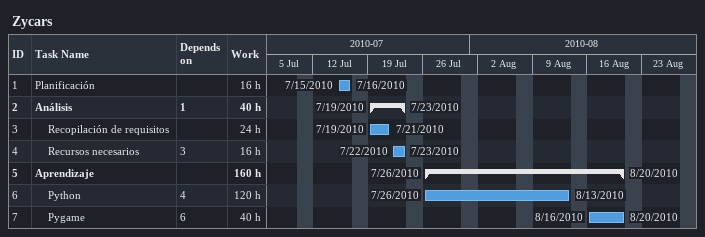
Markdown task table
Zycars

| ID | Level | Task | Start | Finish | Predecessors | Work (h) |
|---|---|---|---|---|---|---|
| 1 | 1 | Planificación | 2010-07-15 | 2010-07-16 |  | 16 |
| 2 | 1 | **Análisis** | 2010-07-19 | 2010-07-23 | 1 | 40 |
| 3 | 2 | Recopilación de requisitos | 2010-07-19 | 2010-07-21 |  | 24 |
| 4 | 2 | Recursos necesarios | 2010-07-22 | 2010-07-23 | 3 | 16 |
| 5 | 1 | **Aprendizaje** | 2010-07-26 | 2010-08-20 |  | 160 |
| 6 | 2 | Python | 2010-07-26 | 2010-08-13 | 4 | 120 |
| 7 | 2 | Pygame | 2010-08-16 | 2010-08-20 | 6 | 40 |
